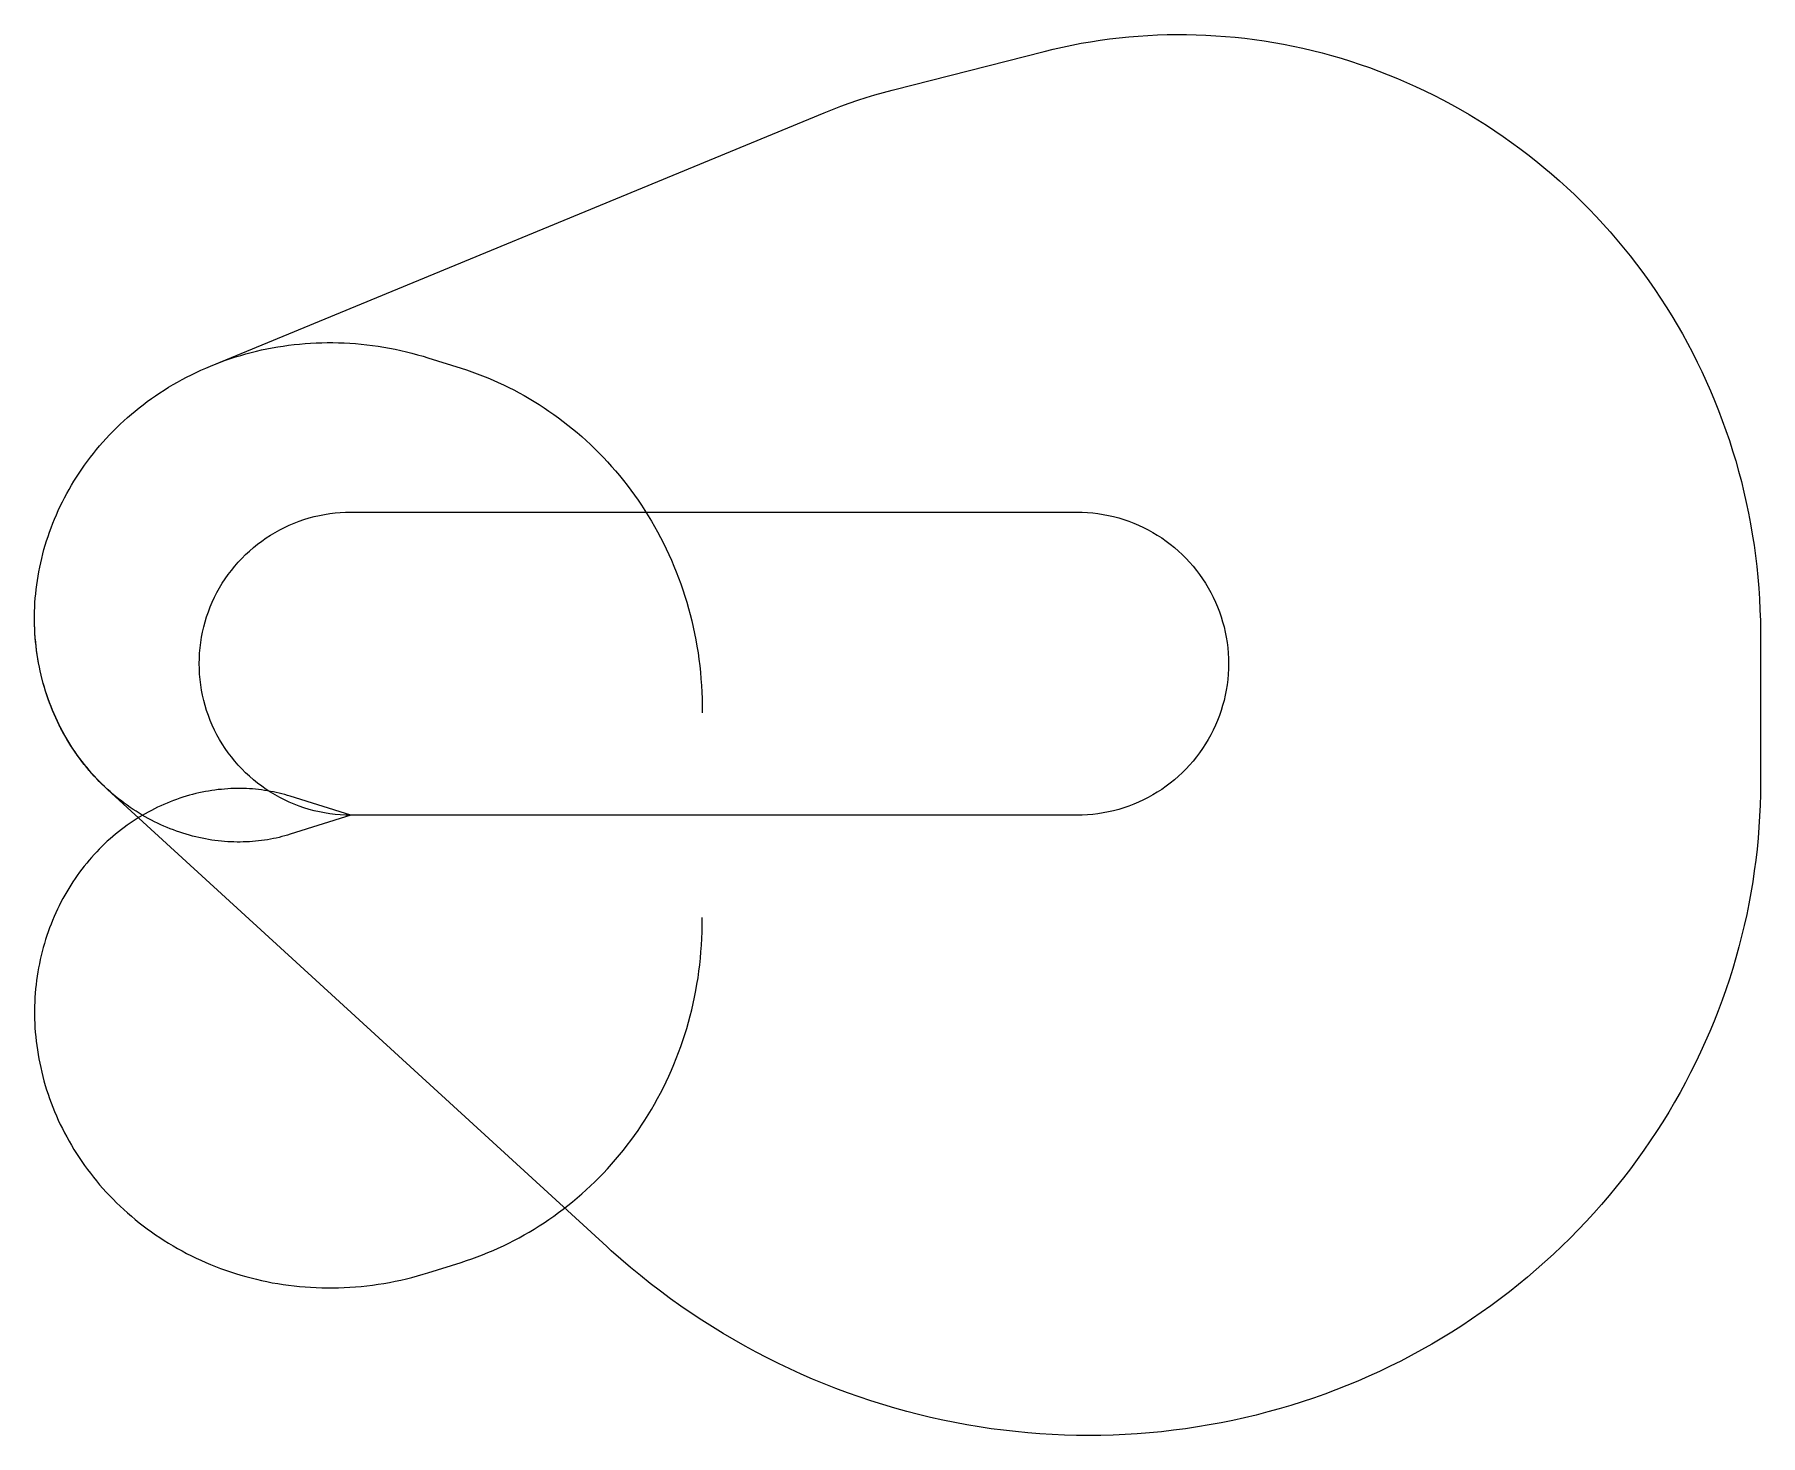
# Model space of a CAD drawing. Header units: metres. Extents: x -5992 to 26700, y -11751 to 14792.
import ezdxf

# ---------------------------------------------------------------- set-up
doc = ezdxf.new("R2010")
doc.units = ezdxf.units.M

msp = doc.modelspace()

# ---------------------------------------------------------------- linework, layer by layer
at = {"layer": 'NorminalTrack', "color": 1}
msp.add_lwpolyline([(0, 0), (0, 0), (-100, 2), (-200, 7), (-300, 16), (-400, 28), (-499, 44), (-597, 63), (-695, 85), (-792, 111), (-888, 141), (-982, 173), (-1076, 209), (-1168, 248), (-1259, 291), (-1348, 336), (-1436, 385), (-1522, 436), (-1606, 491), (-1688, 549), (-1768, 609), (-1846, 672), (-1922, 738), (-1995, 806), (-2066, 877), (-2134, 950), (-2200, 1026), (-2263, 1104), (-2324, 1184), (-2381, 1266), (-2436, 1350), (-2487, 1436), (-2536, 1524), (-2581, 1613), (-2624, 1704), (-2663, 1796), (-2699, 1890), (-2732, 1985), (-2761, 2080), (-2787, 2177), (-2809, 2275), (-2828, 2373), (-2844, 2472), (-2856, 2572), (-2865, 2672), (-2870, 2772), (-2872, 2872), (-2870, 2972), (-2865, 3072), (-2856, 3172), (-2844, 3272), (-2828, 3371), (-2809, 3469), (-2787, 3567), (-2761, 3664), (-2732, 3760), (-2699, 3854), (-2663, 3948), (-2624, 4040), (-2581, 4131), (-2536, 4220), (-2487, 4308), (-2436, 4394), (-2381, 4478), (-2324, 4560), (-2263, 4640), (-2200, 4718), (-2134, 4794), (-2066, 4867), (-1995, 4938), (-1922, 5006), (-1846, 5072), (-1768, 5135), (-1688, 5196), (-1606, 5253), (-1522, 5308), (-1436, 5359), (-1348, 5408), (-1259, 5454), (-1168, 5496), (-1076, 5535), (-982, 5571), (-888, 5604), (-792, 5633), (-695, 5659), (-597, 5681), (-499, 5701), (-400, 5716), (-300, 5728), (-200, 5737), (-100, 5742), (0, 5744), (0, 5744), (13753, 5744), (13753, 5744), (13853, 5742), (13953, 5737), (14053, 5728), (14152, 5716), (14251, 5701), (14350, 5681), (14447, 5659), (14544, 5633), (14640, 5604), (14735, 5571), (14829, 5535), (14921, 5496), (15012, 5454), (15101, 5408), (15189, 5359), (15275, 5308), (15359, 5253), (15441, 5196), (15521, 5135), (15599, 5072), (15674, 5006), (15748, 4938), (15819, 4867), (15887, 4794), (15953, 4718), (16016, 4640), (16076, 4560), (16134, 4478), (16188, 4394), (16240, 4308), (16289, 4220), (16334, 4131), (16376, 4040), (16416, 3948), (16452, 3854), (16484, 3760), (16513, 3664), (16539, 3567), (16562, 3469), (16581, 3371), (16597, 3272), (16609, 3172), (16618, 3072), (16623, 2972), (16625, 2872), (16623, 2772), (16618, 2672), (16609, 2572), (16597, 2472), (16581, 2373), (16562, 2275), (16539, 2177), (16513, 2080), (16484, 1985), (16452, 1890), (16416, 1796), (16376, 1704), (16334, 1613), (16289, 1524), (16240, 1436), (16188, 1350), (16134, 1266), (16076, 1184), (16016, 1104), (15953, 1026), (15887, 950), (15819, 877), (15748, 806), (15674, 738), (15599, 672), (15521, 609), (15441, 549), (15359, 491), (15275, 436), (15189, 385), (15101, 336), (15012, 291), (14921, 248), (14829, 209), (14735, 173), (14640, 141), (14544, 111), (14447, 85), (14350, 63), (14251, 44), (14152, 28), (14053, 16), (13953, 7), (13853, 2), (13753, 0), (0, 0)], dxfattribs=at)
at = {"layer": 'WindSpiral', "color": 5}
for points in [[(0, 0), (-1148, -360), (-1200, -376), (-1252, -391), (-1306, -405), (-1359, -419), (-1414, -431), (-1468, -443), (-1523, -453), (-1579, -463), (-1635, -472), (-1691, -480), (-1748, -487), (-1805, -493), (-1862, -498), (-1920, -502), (-1978, -505), (-2037, -506), (-2096, -507), (-2155, -507), (-2214, -506), (-2273, -504), (-2333, -501), (-2393, -497), (-2453, -491), (-2513, -485), (-2574, -477), (-2634, -469), (-2695, -459), (-2755, -448), (-2816, -437), (-2877, -424), (-2938, -409), (-2998, -394), (-3059, -378), (-3120, -360), (-3181, -342), (-3241, -322), (-3302, -301), (-3362, -279), (-3422, -256), (-3482, -231), (-3542, -206), (-3602, -179), (-3661, -152), (-3720, -123), (-3779, -93), (-3838, -61), (-3896, -29), (-3954, 4), (-4011, 39), (-4068, 75), (-4125, 112), (-4181, 150), (-4237, 189), (-4292, 229), (-4347, 271), (-4401, 313), (-4455, 357), (-4508, 402), (-4561, 447), (-4613, 494), (-4664, 542), (-4715, 591), (-4765, 641), (-4814, 693), (-4863, 745), (-4911, 798), (-4958, 852), (-5004, 908), (-5050, 964), (-5094, 1021), (-5138, 1080), (-5181, 1139), (-5223, 1199), (-5264, 1260), (-5304, 1322), (-5344, 1385), (-5382, 1449), (-5419, 1514), (-5455, 1579), (-5491, 1646), (-5525, 1713), (-5558, 1781), (-5590, 1850), (-5621, 1920), (-5651, 1991), (-5679, 2062), (-5707, 2134), (-5733, 2207), (-5759, 2280), (-5783, 2354), (-5805, 2429), (-5827, 2504), (-5847, 2580), (-5866, 2657), (-5884, 2734), (-5900, 2812), (-5915, 2890), (-5929, 2969), (-5942, 3048), (-5953, 3128), (-5962, 3208), (-5971, 3288), (-5978, 3369), (-5983, 3451), (-5988, 3532), (-5990, 3615), (-5992, 3697), (-5992, 3779), (-5990, 3862), (-5987, 3945), (-5983, 4029), (-5977, 4112), (-5969, 4196), (-5960, 4279), (-5950, 4363), (-5938, 4447), (-5925, 4531), (-5910, 4615), (-5893, 4699), (-5875, 4782), (-5856, 4866), (-5835, 4950), (-5813, 5033), (-5789, 5117), (-5763, 5200), (-5736, 5283), (-5707, 5366), (-5677, 5448), (-5645, 5531), (-5612, 5612), (-5578, 5694), (-5541, 5775), (-5504, 5856), (-5464, 5936), (-5423, 6016), (-5381, 6095), (-5337, 6174), (-5292, 6252), (-5245, 6330), (-5197, 6407), (-5147, 6484), (-5096, 6560), (-5043, 6635), (-4989, 6709), (-4933, 6783), (-4876, 6856), (-4818, 6928), (-4758, 6999), (-4697, 7069), (-4634, 7139), (-4570, 7207), (-4504, 7275), (-4437, 7342), (-4369, 7407), (-4300, 7472), (-4229, 7535), (-4157, 7598), (-4084, 7659), (-4009, 7720), (-3933, 7779), (-3856, 7837), (-3778, 7894), (-3698, 7949), (-3617, 8003), (-3535, 8056), (-3452, 8108), (-3368, 8159), (-3283, 8208), (-3197, 8255), (-3110, 8302), (-3021, 8346), (-2932, 8390), (-2841, 8432), (-2750, 8472), (-2658, 8511), (-2658, 8511), (8965, 13310), (9122, 13373), (9280, 13434), (9440, 13491), (9601, 13547), (9763, 13599), (9926, 13649), (10091, 13696), (10256, 13740), (10281, 13746), (13131, 14472), (13305, 14515), (13481, 14554), (13657, 14591), (13835, 14625), (14013, 14656), (14192, 14683), (14372, 14708), (14552, 14729), (14733, 14748), (14915, 14763), (15097, 14775), (15280, 14784), (15462, 14790), (15646, 14792), (15829, 14791), (16013, 14787), (16197, 14780), (16381, 14770), (16565, 14756), (16749, 14740), (16933, 14720), (17117, 14696), (17301, 14670), (17484, 14640), (17667, 14607), (17850, 14571), (18033, 14531), (18215, 14488), (18396, 14442), (18577, 14393), (18757, 14341), (18937, 14285), (19115, 14226), (19293, 14164), (19471, 14099), (19647, 14031), (19822, 13959), (19996, 13884), (20169, 13807), (20341, 13726), (20512, 13641), (20682, 13554), (20850, 13464), (21017, 13371), (21182, 13274), (21346, 13175), (21508, 13073), (21669, 12968), (21828, 12859), (21985, 12748), (22141, 12634), (22295, 12517), (22447, 12398), (22597, 12275), (22745, 12150), (22891, 12022), (23035, 11891), (23177, 11758), (23317, 11622), (23455, 11483), (23590, 11342), (23723, 11198), (23854, 11052), (23982, 10903), (24108, 10752), (24231, 10599), (24352, 10443), (24470, 10285), (24586, 10124), (24699, 9962), (24809, 9797), (24916, 9630), (25021, 9461), (25123, 9290), (25222, 9118), (25318, 8943), (25411, 8766), (25501, 8587), (25588, 8407), (25672, 8225), (25753, 8041), (25831, 7856), (25906, 7669), (25977, 7480), (26046, 7290), (26111, 7099), (26173, 6906), (26231, 6712), (26286, 6517), (26338, 6321), (26387, 6123), (26432, 5924), (26473, 5725), (26512, 5524), (26546, 5323), (26578, 5120), (26605, 4917), (26630, 4713), (26650, 4509), (26667, 4304), (26681, 4098), (26691, 3892), (26698, 3685), (26700, 3479), (26700, 3420), (26700, 603), (26699, 396), (26693, 189), (26684, -19), (26671, -226), (26655, -434), (26635, -641), (26612, -849), (26584, -1056), (26553, -1263), (26519, -1470), (26480, -1676), (26439, -1882), (26393, -2087), (26344, -2292), (26291, -2496), (26235, -2700), (26175, -2902), (26111, -3104), (26044, -3305), (25973, -3505), (25899, -3704), (25821, -3902), (25739, -4099), (25654, -4294), (25566, -4488), (25474, -4681), (25378, -4873), (25279, -5063), (25177, -5251), (25071, -5438), (24962, -5624), (24849, -5807), (24734, -5989), (24614, -6169), (24492, -6347), (24366, -6523), (24238, -6697), (24106, -6869), (23970, -7039), (23832, -7207), (23691, -7373), (23546, -7536), (23399, -7697), (23249, -7855), (23095, -8011), (22939, -8165), (22780, -8316), (22618, -8464), (22454, -8609), (22286, -8752), (22116, -8892), (21944, -9030), (21769, -9164), (21591, -9296), (21411, -9424), (21228, -9550), (21043, -9672), (20856, -9791), (20666, -9908), (20474, -10021), (20280, -10130), (20084, -10237), (19886, -10340), (19686, -10440), (19484, -10536), (19280, -10629), (19074, -10719), (18866, -10805), (18657, -10887), (18446, -10966), (18233, -11041), (18019, -11113), (17803, -11181), (17586, -11245), (17368, -11306), (17148, -11363), (16928, -11416), (16706, -11465), (16483, -11510), (16259, -11552), (16034, -11589), (15808, -11623), (15581, -11653), (15353, -11679), (15125, -11701), (14897, -11719), (14667, -11733), (14437, -11743), (14207, -11749), (13977, -11751), (13746, -11749), (13515, -11743), (13284, -11733), (13053, -11719), (12822, -11701), (12591, -11678), (12360, -11652), (12129, -11622), (11899, -11587), (11669, -11549), (11440, -11506), (11211, -11460), (10982, -11409), (10755, -11354), (10528, -11296), (10301, -11233), (10076, -11166), (9852, -11095), (9628, -11021), (9406, -10942), (9185, -10859), (8965, -10773), (8747, -10682), (8530, -10588), (8314, -10490), (8100, -10387), (7887, -10281), (7676, -10172), (7467, -10058), (7259, -9941), (7054, -9819), (6850, -9695), (6648, -9566), (6449, -9434), (6251, -9298), (6056, -9159), (5863, -9016), (5672, -8870), (5484, -8720), (5298, -8566), (5114, -8410), (4933, -8250), (4846, -8170), (-4609, 491), (-4660, 539), (-4711, 588), (-4761, 638), (-4811, 689), (-4859, 741), (-4907, 794), (-4954, 848), (-5001, 903), (-5046, 960), (-5091, 1017), (-5135, 1075), (-5178, 1134), (-5220, 1194), (-5261, 1255), (-5301, 1317), (-5341, 1380), (-5379, 1444), (-5416, 1509), (-5453, 1574), (-5488, 1641), (-5522, 1708), (-5555, 1776), (-5588, 1845), (-5619, 1915), (-5649, 1985), (-5677, 2056), (-5705, 2128), (-5731, 2201), (-5757, 2274), (-5781, 2348), (-5804, 2423), (-5825, 2498), (-5846, 2574), (-5865, 2651), (-5882, 2728), (-5899, 2806), (-5914, 2884), (-5928, 2963), (-5941, 3042), (-5952, 3122), (-5962, 3202), (-5970, 3282), (-5977, 3363), (-5983, 3445), (-5987, 3526), (-5990, 3608), (-5992, 3690), (-5992, 3733)], [(0, 0), (-1148, -360), (-1200, -376), (-1252, -391), (-1306, -405), (-1359, -419), (-1414, -431), (-1468, -443), (-1523, -453), (-1579, -463), (-1635, -472), (-1691, -480), (-1748, -487), (-1805, -493), (-1862, -498), (-1920, -502), (-1978, -505), (-2037, -506), (-2096, -507), (-2155, -507), (-2214, -506), (-2273, -504), (-2333, -501), (-2393, -497), (-2453, -491), (-2513, -485), (-2574, -477), (-2634, -469), (-2695, -459), (-2755, -448), (-2816, -437), (-2877, -424), (-2938, -409), (-2998, -394), (-3059, -378), (-3120, -360), (-3181, -342), (-3241, -322), (-3302, -301), (-3362, -279), (-3422, -256), (-3482, -231), (-3542, -206), (-3602, -179), (-3661, -152), (-3720, -123), (-3779, -93), (-3838, -61), (-3896, -29), (-3954, 4), (-4011, 39), (-4068, 75), (-4125, 112), (-4181, 150), (-4237, 189), (-4292, 229), (-4347, 271), (-4401, 313), (-4455, 357), (-4508, 402), (-4561, 447), (-4613, 494), (-4664, 542), (-4715, 591), (-4765, 641), (-4814, 693), (-4863, 745), (-4911, 798), (-4958, 852), (-5004, 908), (-5050, 964), (-5094, 1021), (-5138, 1080), (-5181, 1139), (-5223, 1199), (-5264, 1260), (-5304, 1322), (-5344, 1385), (-5382, 1449), (-5419, 1514), (-5455, 1579), (-5491, 1646), (-5525, 1713), (-5558, 1781), (-5590, 1850), (-5621, 1920), (-5651, 1991), (-5679, 2062), (-5707, 2134), (-5733, 2207), (-5759, 2280), (-5783, 2354), (-5805, 2429), (-5827, 2504), (-5847, 2580), (-5866, 2657), (-5884, 2734), (-5900, 2812), (-5915, 2890), (-5929, 2969), (-5942, 3048), (-5953, 3128), (-5962, 3208), (-5971, 3288), (-5978, 3369), (-5983, 3451), (-5988, 3532), (-5990, 3615), (-5992, 3697), (-5992, 3779), (-5990, 3862), (-5987, 3945), (-5983, 4029), (-5977, 4112), (-5969, 4196), (-5960, 4279), (-5950, 4363), (-5938, 4447), (-5925, 4531), (-5910, 4615), (-5893, 4699), (-5875, 4782), (-5856, 4866), (-5835, 4950), (-5813, 5033), (-5789, 5117), (-5763, 5200), (-5736, 5283), (-5707, 5366), (-5677, 5448), (-5645, 5531), (-5612, 5612), (-5578, 5694), (-5541, 5775), (-5504, 5856), (-5464, 5936), (-5423, 6016), (-5381, 6095), (-5337, 6174), (-5292, 6252), (-5245, 6330), (-5197, 6407), (-5147, 6484), (-5096, 6560), (-5043, 6635), (-4989, 6709), (-4933, 6783), (-4876, 6856), (-4818, 6928), (-4758, 6999), (-4697, 7069), (-4634, 7139), (-4570, 7207), (-4504, 7275), (-4437, 7342), (-4369, 7407), (-4300, 7472), (-4229, 7535), (-4157, 7598), (-4084, 7659), (-4009, 7720), (-3933, 7779), (-3856, 7837), (-3778, 7894), (-3698, 7949), (-3617, 8003), (-3535, 8056), (-3452, 8108), (-3368, 8159), (-3283, 8208), (-3197, 8255), (-3110, 8302), (-3021, 8346), (-2932, 8390), (-2841, 8432), (-2750, 8472), (-2658, 8511), (-2565, 8549), (-2471, 8585), (-2376, 8619), (-2280, 8652), (-2184, 8683), (-2086, 8713), (-1988, 8741), (-1889, 8767), (-1790, 8792), (-1690, 8815), (-1589, 8836), (-1488, 8856), (-1386, 8874), (-1283, 8890), (-1180, 8904), (-1076, 8917), (-972, 8928), (-868, 8937), (-763, 8944), (-658, 8949), (-552, 8953), (-446, 8955), (-340, 8954), (-234, 8953), (-127, 8949), (-20, 8943), (87, 8935), (194, 8926), (301, 8914), (408, 8901), (516, 8886), (623, 8869), (730, 8850), (837, 8829), (944, 8806), (1051, 8781), (1157, 8755), (1263, 8726), (1369, 8695), (1461, 8667), (2087, 8471), (2189, 8438), (2291, 8403), (2392, 8366), (2493, 8328), (2593, 8287), (2693, 8245), (2793, 8201), (2892, 8155), (2990, 8107), (3088, 8057), (3185, 8006), (3281, 7952), (3377, 7897), (3472, 7840), (3566, 7782), (3659, 7721), (3752, 7659), (3843, 7595), (3934, 7529), (4024, 7462), (4113, 7393), (4200, 7322), (4287, 7249), (4373, 7175), (4457, 7099), (4540, 7022), (4623, 6943), (4704, 6862), (4783, 6780), (4862, 6696), (4939, 6610), (5015, 6523), (5089, 6435), (5162, 6345), (5234, 6253), (5304, 6160), (5373, 6066), (5440, 5970), (5506, 5873), (5570, 5775), (5632, 5675), (5693, 5574), (5752, 5471), (5810, 5368), (5866, 5263), (5920, 5157), (5972, 5050), (6023, 4941), (6072, 4832), (6119, 4722), (6164, 4610), (6208, 4497), (6249, 4384), (6289, 4269), (6326, 4154), (6362, 4038), (6396, 3920), (6428, 3802), (6457, 3684), (6485, 3564), (6511, 3444), (6534, 3323), (6556, 3201), (6576, 3079), (6593, 2956), (6608, 2833), (6621, 2709), (6632, 2585), (6641, 2460), (6648, 2335), (6653, 2209), (6655, 2083), (6655, 1957), (6655, 1940)], [(0, 0), (-1148, 360), (-1200, 376), (-1252, 391), (-1306, 405), (-1359, 419), (-1414, 431), (-1468, 443), (-1523, 453), (-1579, 463), (-1635, 472), (-1691, 480), (-1748, 487), (-1805, 493), (-1862, 498), (-1920, 502), (-1978, 505), (-2037, 506), (-2096, 507), (-2155, 507), (-2214, 506), (-2273, 504), (-2333, 501), (-2393, 497), (-2453, 491), (-2513, 485), (-2574, 477), (-2634, 469), (-2695, 459), (-2755, 448), (-2816, 437), (-2877, 424), (-2938, 409), (-2998, 394), (-3059, 378), (-3120, 360), (-3181, 342), (-3241, 322), (-3302, 301), (-3362, 279), (-3422, 256), (-3482, 231), (-3542, 206), (-3602, 179), (-3661, 152), (-3720, 123), (-3779, 93), (-3838, 61), (-3896, 29), (-3954, -4), (-4011, -39), (-4068, -75), (-4125, -112), (-4181, -150), (-4237, -189), (-4292, -229), (-4347, -271), (-4401, -313), (-4455, -357), (-4508, -402), (-4561, -447), (-4613, -494), (-4664, -542), (-4715, -591), (-4765, -641), (-4814, -693), (-4863, -745), (-4911, -798), (-4958, -852), (-5004, -908), (-5050, -964), (-5094, -1021), (-5138, -1080), (-5181, -1139), (-5223, -1199), (-5264, -1260), (-5304, -1322), (-5344, -1385), (-5382, -1449), (-5419, -1514), (-5455, -1579), (-5491, -1646), (-5525, -1713), (-5558, -1781), (-5590, -1850), (-5621, -1920), (-5651, -1991), (-5679, -2062), (-5707, -2134), (-5733, -2207), (-5759, -2280), (-5783, -2354), (-5805, -2429), (-5827, -2504), (-5847, -2580), (-5866, -2657), (-5884, -2734), (-5900, -2812), (-5915, -2890), (-5929, -2969), (-5942, -3048), (-5953, -3128), (-5962, -3208), (-5971, -3288), (-5978, -3369), (-5983, -3451), (-5988, -3532), (-5990, -3615), (-5992, -3697), (-5992, -3779), (-5990, -3862), (-5987, -3945), (-5983, -4029), (-5977, -4112), (-5969, -4196), (-5960, -4279), (-5950, -4363), (-5938, -4447), (-5925, -4531), (-5910, -4615), (-5893, -4699), (-5875, -4782), (-5856, -4866), (-5835, -4950), (-5813, -5033), (-5789, -5117), (-5763, -5200), (-5736, -5283), (-5707, -5366), (-5677, -5448), (-5645, -5531), (-5612, -5612), (-5578, -5694), (-5541, -5775), (-5504, -5856), (-5464, -5936), (-5423, -6016), (-5381, -6095), (-5337, -6174), (-5292, -6252), (-5245, -6330), (-5197, -6407), (-5147, -6484), (-5096, -6560), (-5043, -6635), (-4989, -6709), (-4933, -6783), (-4876, -6856), (-4818, -6928), (-4758, -6999), (-4697, -7069), (-4634, -7139), (-4570, -7207), (-4504, -7275), (-4437, -7342), (-4369, -7407), (-4300, -7472), (-4229, -7535), (-4157, -7598), (-4084, -7659), (-4009, -7720), (-3933, -7779), (-3856, -7837), (-3778, -7894), (-3698, -7949), (-3617, -8003), (-3535, -8056), (-3452, -8108), (-3368, -8159), (-3283, -8208), (-3197, -8255), (-3110, -8302), (-3021, -8346), (-2932, -8390), (-2841, -8432), (-2750, -8472), (-2658, -8511), (-2565, -8549), (-2471, -8585), (-2376, -8619), (-2280, -8652), (-2184, -8683), (-2086, -8713), (-1988, -8741), (-1889, -8767), (-1790, -8792), (-1690, -8815), (-1589, -8836), (-1488, -8856), (-1386, -8874), (-1283, -8890), (-1180, -8904), (-1076, -8917), (-972, -8928), (-868, -8937), (-763, -8944), (-658, -8949), (-552, -8953), (-446, -8955), (-340, -8954), (-234, -8953), (-127, -8949), (-20, -8943), (87, -8935), (194, -8926), (301, -8914), (408, -8901), (516, -8886), (623, -8869), (730, -8850), (837, -8829), (944, -8806), (1051, -8781), (1157, -8755), (1263, -8726), (1369, -8695), (1461, -8667), (2087, -8471), (2189, -8438), (2291, -8403), (2392, -8366), (2493, -8328), (2593, -8287), (2693, -8245), (2793, -8201), (2892, -8155), (2990, -8107), (3088, -8057), (3185, -8006), (3281, -7952), (3377, -7897), (3472, -7840), (3566, -7782), (3659, -7721), (3752, -7659), (3843, -7595), (3934, -7529), (4024, -7462), (4113, -7393), (4200, -7322), (4287, -7249), (4373, -7175), (4457, -7099), (4540, -7022), (4623, -6943), (4704, -6862), (4783, -6780), (4862, -6696), (4939, -6610), (5015, -6523), (5089, -6435), (5162, -6345), (5234, -6253), (5304, -6160), (5373, -6066), (5440, -5970), (5506, -5873), (5570, -5775), (5632, -5675), (5693, -5574), (5752, -5471), (5810, -5368), (5866, -5263), (5920, -5157), (5972, -5050), (6023, -4941), (6072, -4832), (6119, -4722), (6164, -4610), (6208, -4497), (6249, -4384), (6289, -4269), (6326, -4154), (6362, -4038), (6396, -3920), (6428, -3802), (6457, -3684), (6485, -3564), (6511, -3444), (6534, -3323), (6556, -3201), (6576, -3079), (6593, -2956), (6608, -2833), (6621, -2709), (6632, -2585), (6641, -2460), (6648, -2335), (6653, -2209), (6655, -2083), (6655, -1957), (6655, -1940)]]:
    msp.add_lwpolyline(points, dxfattribs=at)

doc.saveas('drawing.dxf')
